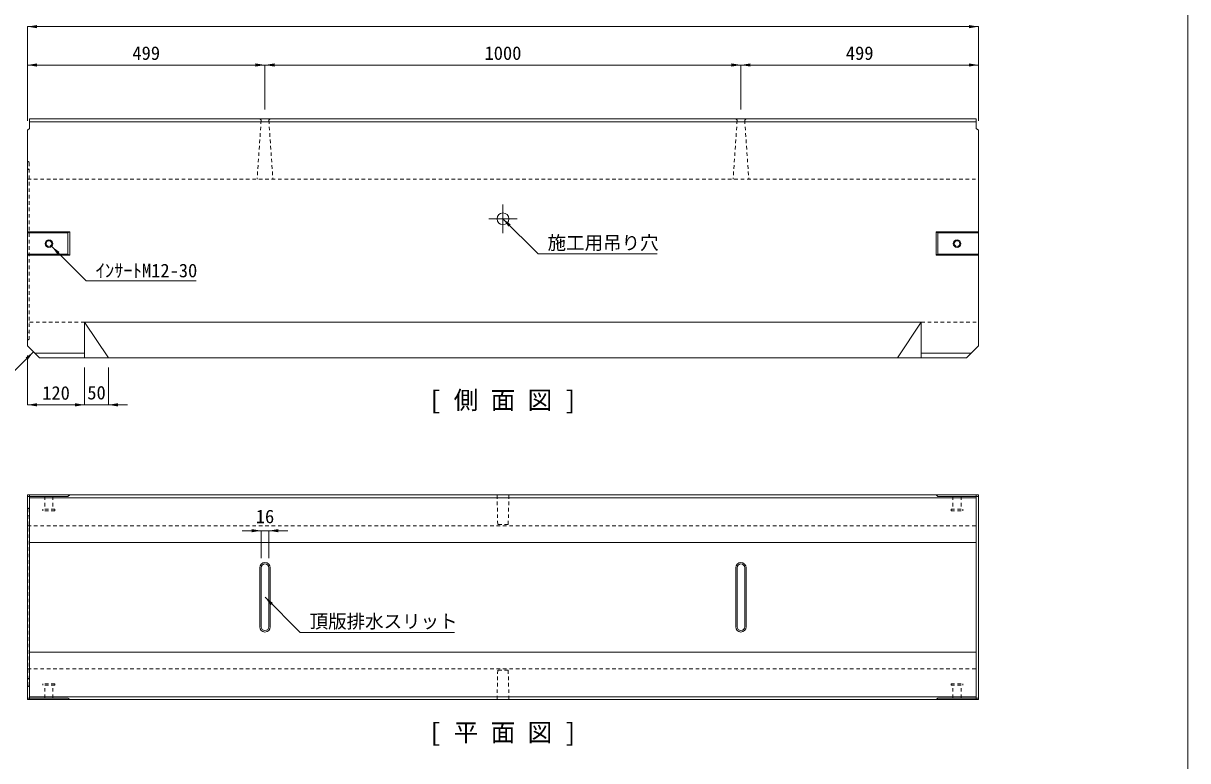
# Model space of a CAD drawing. Units: millimetres at full size; some dimension numbers follow another scale. Extents: x 8967 to 12827, y 5337 to 10937.
# Drawn here: x 10381 to 12827, y 6885 to 8434 of the extents above; entities that cross this region are included whole.
import ezdxf
from ezdxf.enums import TextEntityAlignment as Align

# ---------------------------------------------------------------- set-up
doc = ezdxf.new("R2010")
doc.units = ezdxf.units.MM
doc.header["$LTSCALE"] = 10
doc.linetypes.add('USER1', pattern=[1.35, 0.75, -0.6])
doc.linetypes.add('USER2', pattern=[28.575, 19.05, -3.175, 3.175, -3.175])
for name, color, linetype, lineweight in [('0_2', 7, 'Continuous', 9), ('寸法引出', 7, 'Continuous', 9), ('寸法線', 7, 'Continuous', 9), ('本体', 4, 'Continuous', 5), ('枠', 5, 'Continuous', 5), ('ｲﾝｻｰﾄ', 3, 'USER1', 9)]:
    doc.layers.add(name, color=color, linetype=linetype, lineweight=lineweight)
doc.styles.add('ＭＳ ゴシック', font='')
doc.styles.get('ＭＳ ゴシック').set_extended_font_data('MS Gothic')

# ---------------------------------------------------------------- blocks, each defined once
blk = doc.blocks.new('filled_arrow')
at = {"color": 0, "linetype": 'Continuous', "lineweight": -2}
blk.add_solid([(7.5, 1.25), (0, 0), (7.5, -1.25)], dxfattribs=at)

msp = doc.modelspace()

# ---------------------------------------------------------------- linework, layer by layer
at = {"layer": '0_2', "color": 2, "lineweight": 18}
msp.add_line((12383.13, 8233.6), (12383.13, 8213.5), dxfattribs=at)
at = {"layer": '寸法引出', "color": 2, "lineweight": 18}
msp.add_line((12387.63, 8209.5), (12383.13, 8213.5), dxfattribs=at)
at = {"layer": '寸法線'}
for p, q in [((10389.64, 8427.27), (12387.63, 8427.27)), ((10389.64, 8229.5), (10389.64, 8427.27)), ((12387.63, 8229.5), (12387.63, 8427.27)), ((10389.64, 8346.71), (10888.64, 8346.71)), ((10389.64, 8229.5), (10389.64, 8346.71)), ((10888.64, 8253.59), (10888.64, 8346.71)), ((10888.64, 8346.71), (11888.63, 8346.71)), ((10888.64, 8253.59), (10888.64, 8346.71)), ((11888.63, 8253.59), (11888.63, 8346.71)), ((12387.63, 8346.71), (11888.63, 8346.71)), ((11888.63, 8253.59), (11888.63, 8346.71)), ((12387.63, 8229.5), (12387.63, 8346.71)), ((10389.64, 7736.59), (10389.64, 7632.95)), ((10509.64, 7711.59), (10509.64, 7632.95)), ((10509.64, 7711.59), (10509.64, 7632.95)), ((10559.64, 7711.59), (10559.64, 7632.95)), ((10389.64, 7632.95), (10509.64, 7632.95)), ((10469.64, 7632.95), (10599.64, 7632.95)), ((10840.64, 7368.53), (10936.64, 7368.53)), ((10880.64, 7310.77), (10880.64, 7368.53)), ((10896.64, 7310.77), (10896.64, 7368.53))]:
    msp.add_line(p, q, dxfattribs=at)
at = {"layer": '寸法線', "linetype": 'USER2'}
for p, q in [((11388.64, 8053.56), (11388.64, 7993.63)), ((11358.68, 8023.59), (11418.6, 8023.59))]:
    msp.add_line(p, q, dxfattribs=at)
at = {"layer": '寸法線'}
for points in [[(11388.64, 8023.59), (11462.41, 7949.83), (11712.51, 7949.83)], [(10440.3, 7965.94), (10512.99, 7893.25), (10743.9, 7893.25)], [(10402.14, 7744.09), (10294.19, 7636.15), (10219.52, 7636.15)], [(10888.66, 7228.77), (10962.43, 7155), (11286.69, 7155)]]:
    msp.add_lwpolyline(points, dxfattribs=at)
at = {"layer": '本体', "color": 2, "lineweight": 20}
for p, q in [((10394.14, 8233.59), (12383.13, 8233.6)), ((10394.14, 8233.59), (10394.14, 8213.5)), ((10389.64, 8209.5), (10394.14, 8213.5)), ((10389.64, 8209.5), (10389.64, 7756.59)), ((12387.63, 8209.5), (12387.64, 7756.59)), ((10414.64, 7731.59), (10389.64, 7756.59)), ((12362.64, 7731.59), (12387.64, 7756.59)), ((10414.64, 7731.59), (12362.64, 7731.59)), ((10389.64, 7443.77), (10389.64, 7013.77)), ((10389.64, 7443.77), (12387.64, 7443.77)), ((12387.64, 7443.77), (12387.64, 7013.77)), ((10389.64, 7013.77), (12387.64, 7013.77))]:
    msp.add_line(p, q, dxfattribs=at)
at = {"layer": '本体', "color": 2}
for p, q in [((10394.14, 8227.59), (11388.63, 8227.59)), ((12383.13, 8227.59), (11388.63, 8227.59)), ((10394.14, 7443.77), (10394.14, 7013.77)), ((10394.14, 7437.77), (12383.14, 7437.77)), ((12383.14, 7443.77), (12383.14, 7013.77)), ((10394.14, 7343.77), (12383.14, 7343.77)), ((10877.64, 7290.77), (10877.64, 7166.77)), ((10880.64, 7290.77), (10880.64, 7166.77)), ((10896.64, 7290.77), (10896.64, 7166.77)), ((10899.64, 7290.77), (10899.64, 7166.77)), ((11877.64, 7290.77), (11877.64, 7166.77)), ((11880.63, 7290.77), (11880.63, 7166.77)), ((11896.63, 7290.77), (11896.63, 7166.77)), ((11899.64, 7290.77), (11899.64, 7166.77)), ((10394.14, 7113.77), (12383.14, 7113.77)), ((10394.14, 7019.76), (12383.14, 7019.76))]:
    msp.add_line(p, q, dxfattribs=at)
at = {"layer": '本体', "color": 7, "linetype": 'USER1', "lineweight": 9}
for p, q in [((10880.64, 8230.59), (10872.06, 8106.59)), ((10877.64, 8233.59), (10880.64, 8230.59)), ((10899.64, 8233.59), (10896.64, 8230.59)), ((10896.64, 8230.59), (10905.22, 8106.59)), ((11880.63, 8230.59), (11872.04, 8106.59)), ((11877.63, 8233.59), (11880.63, 8230.59)), ((11899.63, 8233.59), (11896.63, 8230.59)), ((11896.63, 8230.59), (11905.21, 8106.59)), ((10389.64, 8106.59), (12387.64, 8106.59)), ((10509.64, 7806.59), (10389.64, 7806.59)), ((12267.63, 7806.59), (12387.64, 7806.59))]:
    msp.add_line(p, q, dxfattribs=at)
at = {"layer": '本体', "linetype": 'USER1'}
for p, q in [((10389.64, 8144.59), (10392.84, 8142.59)), ((10389.64, 8126.59), (10392.84, 8128.59)), ((10392.84, 8141.59), (10392.84, 7770.59)), ((10389.64, 7786.59), (10392.84, 7784.59)), ((10389.64, 7768.59), (10392.84, 7770.59)), ((10389.64, 7416.77), (10392.84, 7414.77)), ((10392.84, 7414.77), (10392.84, 7042.77)), ((10389.64, 7398.77), (10392.84, 7400.77)), ((10389.64, 7058.77), (10392.84, 7056.77)), ((10389.64, 7040.77), (10392.84, 7042.77))]:
    msp.add_line(p, q, dxfattribs=at)
at = {"layer": '本体'}
for p, q in [((10389.64, 7996.09), (10478.64, 7996.09)), ((10389.64, 7994.09), (10474.64, 7994.09)), ((10474.64, 7994.09), (10478.64, 7996.09)), ((10474.64, 7994.09), (10474.64, 7949.09)), ((10478.64, 7996.09), (10478.64, 7947.09)), ((12387.63, 7996.09), (12298.63, 7996.09)), ((12298.63, 7996.09), (12298.63, 7947.09)), ((12302.63, 7994.09), (12298.63, 7996.09)), ((12387.63, 7994.09), (12302.63, 7994.09)), ((12302.63, 7994.09), (12302.63, 7949.09)), ((10474.64, 7949.09), (10389.64, 7949.09)), ((10478.64, 7947.09), (10389.64, 7947.09)), ((10474.64, 7949.09), (10478.64, 7947.09)), ((12302.63, 7949.09), (12298.63, 7947.09)), ((12298.63, 7947.09), (12387.63, 7947.09)), ((12302.63, 7949.09), (12387.63, 7949.09)), ((10389.64, 7440.57), (10474.64, 7440.57)), ((10478.64, 7443.77), (10474.64, 7440.57)), ((12298.64, 7443.77), (12302.64, 7440.57)), ((12387.64, 7440.57), (12302.64, 7440.57)), ((10389.64, 7016.97), (10474.64, 7016.97)), ((10478.64, 7013.77), (10474.64, 7016.97)), ((12298.64, 7013.77), (12302.64, 7016.97)), ((12387.64, 7016.97), (12302.64, 7016.97))]:
    msp.add_line(p, q, dxfattribs=at)
at = {"layer": '本体', "color": 2, "lineweight": 9}
for p, q in [((10509.64, 7806.59), (10559.64, 7731.59)), ((10509.64, 7806.59), (10509.64, 7731.59)), ((10509.64, 7806.59), (12267.63, 7806.59)), ((12267.63, 7806.59), (12217.63, 7731.59)), ((12267.63, 7806.59), (12267.63, 7731.59)), ((10404.64, 7741.59), (10509.64, 7741.59)), ((12372.63, 7741.59), (12267.63, 7741.59))]:
    msp.add_line(p, q, dxfattribs=at)
at = {"layer": '本体', "color": 2, "linetype": 'USER1', "lineweight": 9}
for p, q in [((11377.64, 7381.77), (11376.14, 7443.77)), ((11399.64, 7381.77), (11401.14, 7443.77)), ((10389.64, 7378.77), (12387.64, 7378.77)), ((11399.64, 7381.77), (11377.64, 7381.77)), ((10389.64, 7078.77), (12387.64, 7078.77)), ((11377.64, 7075.77), (11376.14, 7013.77)), ((11399.64, 7075.77), (11377.64, 7075.77)), ((11399.64, 7075.77), (11401.14, 7013.77))]:
    msp.add_line(p, q, dxfattribs=at)
at = {"layer": '本体', "color": 2, "lineweight": 9}
msp.add_circle((11388.64, 8023.59), 12.5, dxfattribs=at)
at = {"layer": '本体', "color": 2}
for centre, radius, start, end in [((10888.64, 7290.77), 11, 0, 180), ((10888.64, 7290.77), 8, 0, 180), ((11888.64, 7290.77), 11, 0, 180), ((11888.63, 7290.77), 8, 0, 180), ((10888.64, 7166.77), 11, 180, 0), ((10888.64, 7166.77), 8, 180, 0), ((11888.64, 7166.77), 11, 180, 0), ((11888.63, 7166.77), 8, 180, 0)]:
    msp.add_arc(centre, radius, start, end, dxfattribs=at)
at = {"layer": '枠', "lineweight": 13}
msp.add_line((12827.3, 5336.6), (12827.3, 10936.6), dxfattribs=at)
at = {"layer": 'ｲﾝｻｰﾄ'}
for p, q in [((10443.14, 7440.57), (10426.14, 7440.57)), ((10426.14, 7440.57), (10426.14, 7413.56)), ((10443.14, 7440.57), (10443.14, 7413.56)), ((12334.14, 7440.57), (12351.14, 7440.57)), ((12334.14, 7440.57), (12334.14, 7413.57)), ((12351.14, 7440.57), (12351.14, 7413.57)), ((10447.14, 7413.56), (10422.14, 7413.56)), ((10422.14, 7413.56), (10422.14, 7410.56)), ((10447.14, 7413.56), (10447.14, 7410.56)), ((12330.14, 7413.57), (12355.14, 7413.57)), ((12330.14, 7413.57), (12330.14, 7410.57)), ((12355.14, 7413.57), (12355.14, 7410.57)), ((10447.14, 7410.56), (10422.14, 7410.56)), ((12330.14, 7410.57), (12355.14, 7410.57)), ((10447.14, 7046.97), (10422.14, 7046.97)), ((10422.14, 7043.97), (10422.14, 7046.97)), ((10447.14, 7043.97), (10447.14, 7046.97)), ((12330.14, 7046.97), (12355.14, 7046.97)), ((12330.14, 7043.97), (12330.14, 7046.97)), ((12355.14, 7043.97), (12355.14, 7046.97)), ((10447.14, 7043.97), (10422.14, 7043.97)), ((10426.14, 7016.97), (10426.14, 7043.97)), ((10443.14, 7016.97), (10443.14, 7043.97)), ((12330.14, 7043.97), (12355.14, 7043.97)), ((12334.14, 7016.97), (12334.14, 7043.97)), ((12351.14, 7016.97), (12351.14, 7043.97)), ((10443.14, 7016.97), (10426.14, 7016.97)), ((12334.14, 7016.97), (12351.14, 7016.97))]:
    msp.add_line(p, q, dxfattribs=at)
at = {"layer": 'ｲﾝｻｰﾄ', "linetype": 'Continuous'}
for centre, radius in [((10434.64, 7971.59), 8), ((10434.64, 7971.59), 6), ((12342.63, 7971.59), 8), ((12342.63, 7971.59), 6)]:
    msp.add_circle(centre, radius, dxfattribs=at)

# ---------------------------------------------------------------- block references
at = {"layer": '寸法線', "xscale": 2.67, "yscale": 2.67}
for p in [(10389.64, 8427.27), (10389.64, 8346.71), (10888.64, 8346.71), (11888.63, 8346.71), (10389.64, 7632.95), (10559.64, 7632.95), (10896.64, 7368.53)]:
    msp.add_blockref('filled_arrow', p, dxfattribs=at)
for p, rotation in [((12387.63, 8427.27), 180), ((10888.64, 8346.71), 180), ((11888.63, 8346.71), 180), ((12387.63, 8346.71), 180), ((11388.64, 8023.59), 315), ((10440.3, 7965.94), 315), ((10402.14, 7744.09), 225), ((10509.64, 7632.95), 180), ((10509.64, 7632.95), 180), ((10880.64, 7368.53), 180), ((10888.66, 7228.77), 315)]:
    msp.add_blockref('filled_arrow', p, dxfattribs=dict(at, rotation=rotation))

# ---------------------------------------------------------------- texts
at = {"layer": '0_2', "style": 'ＭＳ ゴシック'}
for s, p in [('[ 側 面 図 ]', (11388.64, 7612.42)), ('[ 平 面 図 ]', (11388.64, 6914.36))]:
    msp.add_text(s, height=37.98, dxfattribs=at).set_placement(p, align=Align.BOTTOM_CENTER)
at = {"layer": '寸法線', "style": 'ＭＳ ゴシック'}
for s, p in [('499', (10639.14, 8371.71)), ('1000', (11388.63, 8371.71)), ('499', (12138.13, 8371.71)), ('120', (10449.64, 7657.95)), ('50', (10534.64, 7658.51)), ('16', (10888.64, 7398.53))]:
    msp.add_text(s, height=28.48, dxfattribs=at).set_placement(p, align=Align.MIDDLE_CENTER)
for s, p in [('施工用吊り穴', (11482.41, 7987.5)), ('ｲﾝｻｰﾄM12-30', (10532.99, 7929.25)), ('頂版排水スリット', (10982.43, 7192.37))]:
    msp.add_text(s, height=28.48, dxfattribs=at).set_placement(p, align=Align.TOP_LEFT)

doc.saveas('drawing.dxf')
